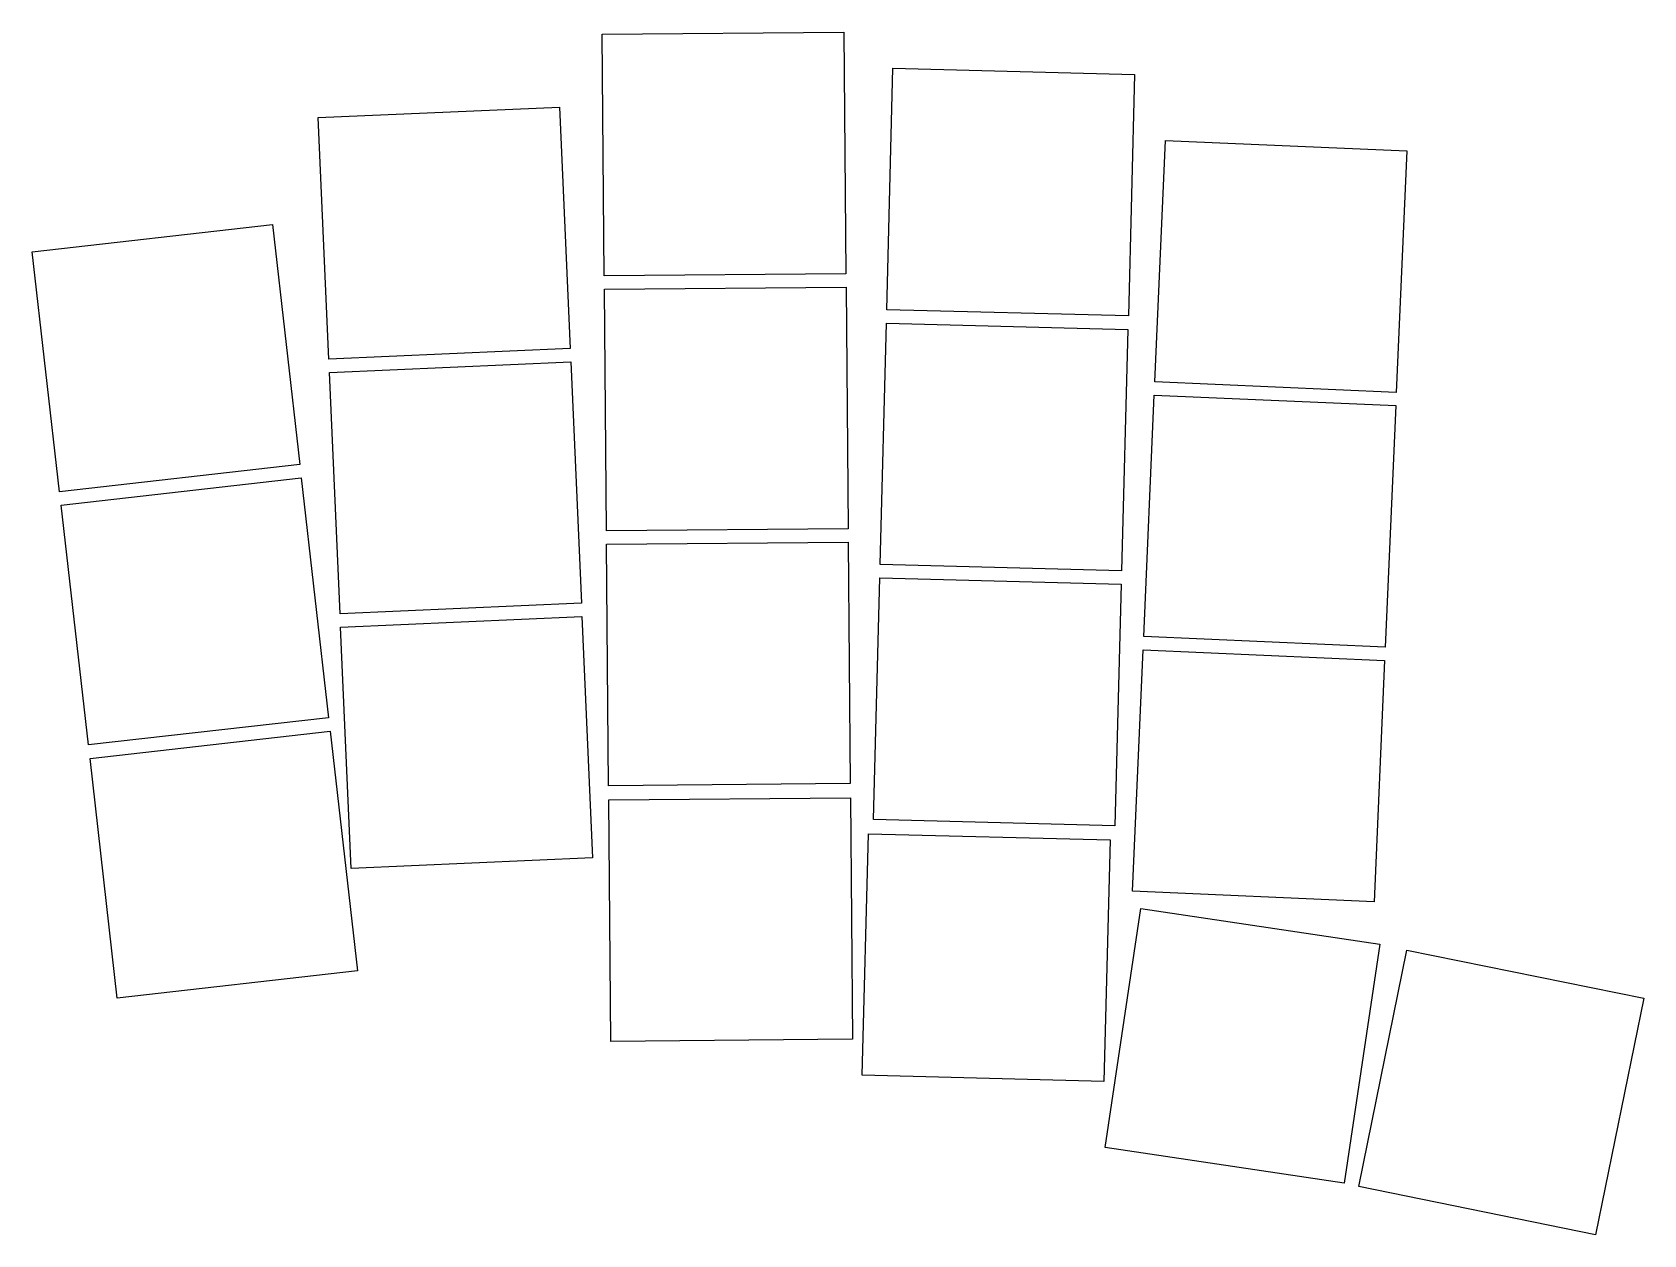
# Model space of a CAD drawing. Header units: millimetres. Extents: x 166 to 286, y -193 to -103.
import ezdxf

# ---------------------------------------------------------------- set-up
doc = ezdxf.new("R2010")
doc.units = ezdxf.units.MM

msp = doc.modelspace()

# ---------------------------------------------------------------- linework, layer by layer
for p, q in [((208.05, -103.32), (226.05, -103.16)), ((226.05, -103.16), (226.2, -121.16)), ((208.2, -121.32), (208.05, -103.32)), ((229.24, -123.84), (229.71, -105.84)), ((229.71, -105.84), (247.71, -106.32)), ((247.71, -106.32), (247.24, -124.31)), ((186.9, -109.53), (204.88, -108.75)), ((204.88, -108.75), (205.67, -126.73)), ((187.69, -127.52), (186.9, -109.53)), ((249.22, -129.21), (250, -111.23)), ((250, -111.23), (267.99, -112.01)), ((267.99, -112.01), (267.2, -130)), ((165.59, -119.52), (183.48, -117.48)), ((183.48, -117.48), (185.52, -135.37)), ((167.63, -137.41), (165.59, -119.52)), ((226.2, -121.16), (208.2, -121.32)), ((208.21, -122.32), (226.21, -122.16)), ((208.37, -140.32), (208.21, -122.32)), ((226.21, -122.16), (226.37, -140.16)), ((228.75, -142.83), (229.22, -124.84)), ((229.22, -124.84), (247.21, -125.31)), ((247.24, -124.31), (229.24, -123.84)), ((247.21, -125.31), (246.74, -143.3)), ((205.67, -126.73), (187.69, -127.52)), ((187.73, -128.51), (205.71, -127.73)), ((205.71, -127.73), (206.5, -145.71)), ((188.52, -146.5), (187.73, -128.51)), ((267.2, -130), (249.22, -129.21)), ((248.39, -148.19), (249.17, -130.21)), ((249.17, -130.21), (267.16, -130.99)), ((267.16, -130.99), (266.37, -148.98)), ((185.52, -135.37), (167.63, -137.41)), ((167.75, -138.4), (185.63, -136.36)), ((185.63, -136.36), (187.67, -154.25)), ((169.78, -156.28), (167.75, -138.4)), ((226.37, -140.16), (208.37, -140.32)), ((208.38, -141.32), (226.38, -141.16)), ((208.53, -159.32), (208.38, -141.32)), ((226.38, -141.16), (226.53, -159.16)), ((246.74, -143.3), (228.75, -142.83)), ((228.25, -161.83), (228.72, -143.83)), ((228.72, -143.83), (246.71, -144.3)), ((246.71, -144.3), (246.24, -162.3)), ((206.5, -145.71), (188.52, -146.5)), ((188.56, -147.5), (206.54, -146.71)), ((189.34, -165.48), (188.56, -147.5)), ((206.54, -146.71), (207.33, -164.69)), ((266.37, -148.98), (248.39, -148.19)), ((247.56, -167.17), (248.34, -149.19)), ((248.34, -149.19), (266.33, -149.98)), ((266.33, -149.98), (265.54, -167.96)), ((187.67, -154.25), (169.78, -156.28)), ((169.9, -157.28), (187.78, -155.24)), ((187.78, -155.24), (189.82, -173.12)), ((171.93, -175.16), (169.9, -157.28)), ((226.53, -159.16), (208.53, -159.32)), ((208.54, -160.37), (226.54, -160.21)), ((208.7, -178.37), (208.54, -160.37)), ((226.54, -160.21), (226.7, -178.21)), ((246.24, -162.3), (228.25, -161.83)), ((227.42, -180.88), (227.89, -162.89)), ((227.89, -162.89), (245.88, -163.36)), ((245.88, -163.36), (245.41, -181.35)), ((207.33, -164.69), (189.34, -165.48)), ((265.54, -167.96), (247.56, -167.17)), ((245.51, -186.27), (248.17, -168.47)), ((248.17, -168.47), (265.97, -171.13)), ((265.97, -171.13), (263.31, -188.93)), ((264.41, -189.19), (267.99, -171.56)), ((267.99, -171.56), (285.63, -175.14)), ((189.82, -173.12), (171.93, -175.16)), ((285.63, -175.14), (282.04, -192.78)), ((226.7, -178.21), (208.7, -178.37)), ((245.41, -181.35), (227.42, -180.88)), ((263.31, -188.93), (245.51, -186.27)), ((282.04, -192.78), (264.41, -189.19))]:
    msp.add_line(p, q)

doc.saveas('drawing.dxf')
